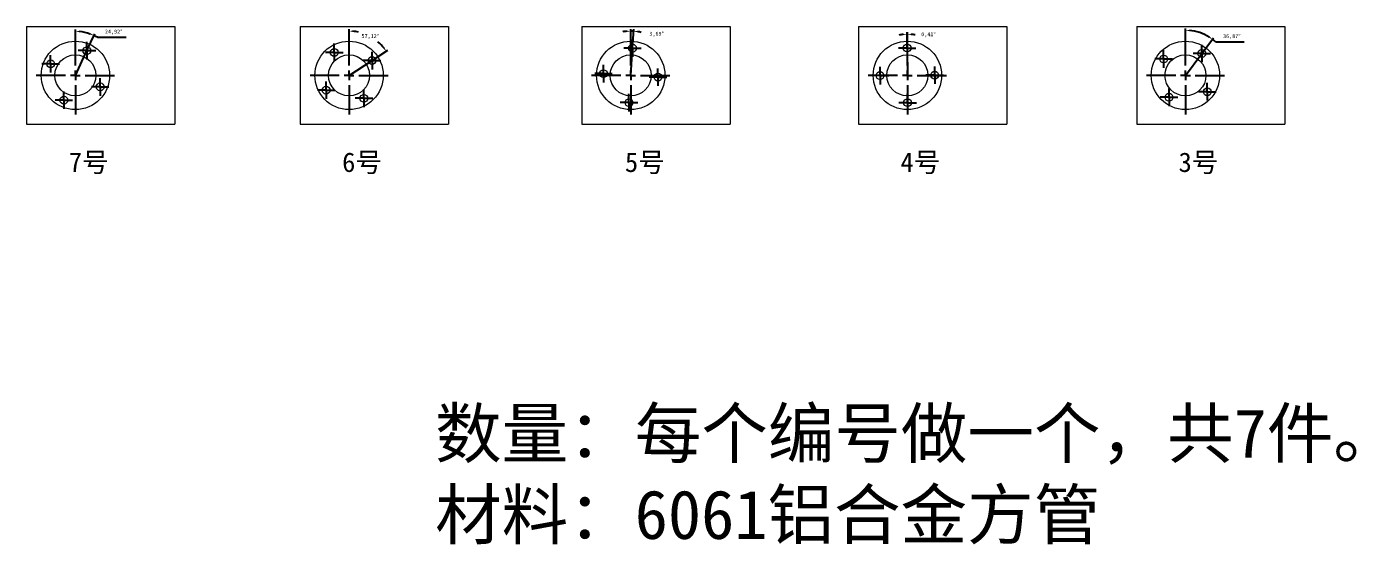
# Model space of a CAD drawing. Header units: millimetres. Extents: x -757 to 398, y 497 to 773.
# Drawn here: x -757 to -76, y 497 to 762 of the extents above; entities that cross this region are included whole.
import ezdxf

# ---------------------------------------------------------------- set-up
doc = ezdxf.new("R2010")
doc.units = ezdxf.units.MM
doc.header["$PDSIZE"] = -1
doc.layers.add('10', color=7, linetype='Continuous')
doc.dimstyles.new('ISO-25', dxfattribs={"dimtxt": 2.5, "dimasz": 2.5, "dimexe": 1.25, "dimexo": 0.625, "dimtad": 1, "dimtxsty": 'Standard', "dimcen": 2.5, "dimadec": 0, "dimazin": 0, "dimtfac": 1, "dimtmove": 0, "dimatfit": 3, "dimfxl": 1, "dimarcsym": 0})

# ---------------------------------------------------------------- blocks, each defined once
blk = doc.blocks.new('SW_CENTERMARKSYMBOL_0')
at = {"layer": '10', "color": 0}
for p, q in [((0, 5), (0, 20.025)), ((-5, 0), (-20.025, 0)), ((0, 0), (-2.5, 0)), ((0, 0), (0, 2.5)), ((0, 0), (0, -2.5)), ((0, 0), (2.5, 0)), ((5, 0), (20.025, 0)), ((0, -5), (0, -20.025))]:
    blk.add_line(p, q, dxfattribs=at)
blk = doc.blocks.new('SW_CENTERMARKSYMBOL_1')
at = {"layer": '10', "color": 0}
for p, q in [((-2.5, 0), (-4.5, 0)), ((0, 0), (-2.5, 0)), ((0, 2.5), (0, 4.5)), ((0, 0), (0, 2.5)), ((0, 0), (0, -2.5)), ((0, 0), (2.5, 0)), ((2.5, 0), (4.5, 0)), ((0, -2.5), (0, -4.5))]:
    blk.add_line(p, q, dxfattribs=at)
blk = doc.blocks.new('SW_CENTERMARKSYMBOL_2')
at = {"layer": '10', "color": 0}
for p, q in [((-2.5, 0), (-4.5, 0)), ((0, 0), (-2.5, 0)), ((0, 2.5), (0, 4.5)), ((0, 0), (0, 2.5)), ((0, 0), (0, -2.5)), ((0, 0), (2.5, 0)), ((2.5, 0), (4.5, 0)), ((0, -2.5), (0, -4.5))]:
    blk.add_line(p, q, dxfattribs=at)
blk = doc.blocks.new('SW_CENTERMARKSYMBOL_3')
at = {"layer": '10', "color": 0}
for p, q in [((-2.5, 0), (-4.5, 0)), ((0, 0), (-2.5, 0)), ((0, 2.5), (0, 4.5)), ((0, 0), (0, 2.5)), ((0, 0), (0, -2.5)), ((0, 0), (2.5, 0)), ((2.5, 0), (4.5, 0)), ((0, -2.5), (0, -4.5))]:
    blk.add_line(p, q, dxfattribs=at)
blk = doc.blocks.new('SW_CENTERMARKSYMBOL_4')
at = {"layer": '10', "color": 0}
for p, q in [((-2.5, 0), (-4.5, 0)), ((0, 0), (-2.5, 0)), ((0, 2.5), (0, 4.5)), ((0, 0), (0, 2.5)), ((0, 0), (0, -2.5)), ((0, 0), (2.5, 0)), ((2.5, 0), (4.5, 0)), ((0, -2.5), (0, -4.5))]:
    blk.add_line(p, q, dxfattribs=at)
blk = doc.blocks.new('SW_CENTERMARKSYMBOL_5')
at = {"layer": '10', "color": 0}
for p, q in [((0, 5), (0, 20.025)), ((-5, 0), (-20.025, 0)), ((0, 0), (-2.5, 0)), ((0, 0), (0, 2.5)), ((0, 0), (0, -2.5)), ((0, 0), (2.5, 0)), ((5, 0), (20.025, 0)), ((0, -5), (0, -20.025))]:
    blk.add_line(p, q, dxfattribs=at)
blk = doc.blocks.new('SW_CENTERMARKSYMBOL_6')
at = {"layer": '10', "color": 0}
for p, q in [((-2.5, 0), (-4.5, 0)), ((0, 0), (-2.5, 0)), ((0, 2.5), (0, 4.5)), ((0, 0), (0, 2.5)), ((0, 0), (0, -2.5)), ((0, 0), (2.5, 0)), ((2.5, 0), (4.5, 0)), ((0, -2.5), (0, -4.5))]:
    blk.add_line(p, q, dxfattribs=at)
blk = doc.blocks.new('SW_CENTERMARKSYMBOL_7')
at = {"layer": '10', "color": 0}
for p, q in [((-2.5, 0), (-4.5, 0)), ((0, 0), (-2.5, 0)), ((0, 2.5), (0, 4.5)), ((0, 0), (0, 2.5)), ((0, 0), (0, -2.5)), ((0, 0), (2.5, 0)), ((2.5, 0), (4.5, 0)), ((0, -2.5), (0, -4.5))]:
    blk.add_line(p, q, dxfattribs=at)
blk = doc.blocks.new('SW_CENTERMARKSYMBOL_8')
at = {"layer": '10', "color": 0}
for p, q in [((-2.5, 0), (-4.5, 0)), ((0, 0), (-2.5, 0)), ((0, 2.5), (0, 4.5)), ((0, 0), (0, 2.5)), ((0, 0), (0, -2.5)), ((0, 0), (2.5, 0)), ((2.5, 0), (4.5, 0)), ((0, -2.5), (0, -4.5))]:
    blk.add_line(p, q, dxfattribs=at)
blk = doc.blocks.new('SW_CENTERMARKSYMBOL_9')
at = {"layer": '10', "color": 0}
for p, q in [((-2.5, 0), (-4.5, 0)), ((0, 0), (-2.5, 0)), ((0, 2.5), (0, 4.5)), ((0, 0), (0, 2.5)), ((0, 0), (0, -2.5)), ((0, 0), (2.5, 0)), ((2.5, 0), (4.5, 0)), ((0, -2.5), (0, -4.5))]:
    blk.add_line(p, q, dxfattribs=at)
blk = doc.blocks.new('*D34')
at = {"color": 3, "lineweight": -2, "transparency": 16777216}
for p, q in [((-163.12, 757.35), (-163.12, 761.41)), ((-154.72, 748.52), (-148.67, 756.59)), ((-147.72, 754.52), (-133.01, 754.52))]:
    blk.add_line(p, q, dxfattribs=at)
for start, end in [(58.09546, 85.03464), (48.16475, 53.1301)]:
    blk.add_arc((-163.12, 737.32), 23.09, start, end, dxfattribs=at)
at = {"color": 3, "transparency": 16777216}
for points in [[(-161.13, 759.99), (-161.11, 760.65), (-163.12, 760.41)], [(-150.73, 757.19), (-151.11, 756.64), (-149.27, 755.79)]]:
    blk.add_solid(points, dxfattribs=at)
at = {"layer": 'Defpoints', "color": 0, "transparency": 16777216}
for p in [(-163.12, 757.35), (-158.2, 759.88), (-154.72, 748.52), (-163.12, 742.32), (-163.12, 737.32)]:
    blk.add_point(p, dxfattribs=at)
at = {"color": 3, "transparency": 16777216, "insert": (-139.36, 757.21), "char_height": 2, "attachment_point": 5}
blk.add_mtext('36,87°', dxfattribs=at)
blk = doc.blocks.new('*D38')
at = {"color": 3, "lineweight": -2, "transparency": 16777216}
for p, q in [((-305.74, 751.32), (-305.8, 759.42)), ((-305.64, 757.35), (-305.64, 759.42))]:
    blk.add_line(p, q, dxfattribs=at)
for start, end in [(95.84243, 101.27559), (90, 90.40926), (79.13367, 84.56683)]:
    blk.add_arc((-305.64, 737.32), 21.1, start, end, dxfattribs=at)
at = {"color": 3, "transparency": 16777216}
for points in [[(-307.8, 758.64), (-307.77, 757.98), (-305.79, 758.42)], [(-303.66, 757.99), (-303.62, 758.66), (-305.64, 758.42)]]:
    blk.add_solid(points, dxfattribs=at)
at = {"layer": 'Defpoints', "color": 0, "transparency": 16777216}
for p in [(-305.74, 758.42), (-305.64, 757.35), (-305.74, 751.32), (-305.64, 742.32), (-305.64, 737.32)]:
    blk.add_point(p, dxfattribs=at)
at = {"color": 3, "transparency": 16777216, "insert": (-294.82, 758.13), "char_height": 2, "attachment_point": 5}
blk.add_mtext('0,41°', dxfattribs=at)
blk = doc.blocks.new('*D40')
at = {"color": 3, "lineweight": -2, "transparency": 16777216}
for p, q in [((-447.41, 757.35), (-447.41, 761)), ((-446.51, 751.29), (-445.89, 760.95))]:
    blk.add_line(p, q, dxfattribs=at)
for start, end in [(95.05345, 100.1069), (86.31416, 90), (76.20726, 81.26071)]:
    blk.add_arc((-447.41, 737.32), 22.68, start, end, dxfattribs=at)
at = {"color": 3, "transparency": 16777216}
for points in [[(-449.42, 760.25), (-449.39, 759.58), (-447.41, 760)], [(-444, 759.41), (-443.93, 760.07), (-445.95, 759.96)]]:
    blk.add_solid(points, dxfattribs=at)
at = {"layer": 'Defpoints', "color": 0, "transparency": 16777216}
for p in [(-447.41, 757.35), (-446.92, 760), (-446.51, 751.29), (-447.41, 742.32), (-447.41, 737.32)]:
    blk.add_point(p, dxfattribs=at)
at = {"color": 3, "transparency": 16777216, "insert": (-434.16, 758.42), "char_height": 2, "attachment_point": 5}
blk.add_mtext('3,69°', dxfattribs=at)
blk = doc.blocks.new('*D41')
at = {"color": 3, "lineweight": -2, "transparency": 16777216}
for p, q in [((-591.75, 757.35), (-591.75, 761.01)), ((-579.99, 744.92), (-571.85, 750.18))]:
    blk.add_line(p, q, dxfattribs=at)
for start, end in [(77.72449, 84.94829), (37.93006, 49.44057)]:
    blk.add_arc((-591.75, 737.32), 22.69, start, end, dxfattribs=at)
at = {"color": 3, "transparency": 16777216}
for points in [[(-589.77, 759.59), (-589.74, 760.26), (-591.75, 760.01)], [(-573.58, 751.46), (-574.12, 751.08), (-572.69, 749.64)]]:
    blk.add_solid(points, dxfattribs=at)
at = {"layer": 'Defpoints', "color": 0, "transparency": 16777216}
for p in [(-591.75, 757.35), (-577.76, 755.18), (-579.99, 744.92), (-591.75, 742.32), (-591.75, 737.32)]:
    blk.add_point(p, dxfattribs=at)
at = {"color": 3, "transparency": 16777216, "insert": (-580.9, 757.25), "char_height": 2, "attachment_point": 5}
blk.add_mtext('57,12°', dxfattribs=at)
blk = doc.blocks.new('*D42')
at = {"color": 3, "lineweight": -2, "transparency": 16777216}
for p, q in [((-732.02, 757.35), (-732.02, 760.86)), ((-726.12, 750.02), (-722.1, 758.67)), ((-720.74, 756.84), (-706.03, 756.84))]:
    blk.add_line(p, q, dxfattribs=at)
for start, end in [(70.16064, 84.91454), (59.98973, 65.07519)]:
    blk.add_arc((-732.02, 737.32), 22.54, start, end, dxfattribs=at)
at = {"color": 3, "transparency": 16777216}
for points in [[(-730.03, 759.44), (-730, 760.11), (-732.02, 759.86)], [(-724.24, 758.83), (-724.49, 758.21), (-722.52, 757.76)]]:
    blk.add_solid(points, dxfattribs=at)
at = {"layer": 'Defpoints', "color": 0, "transparency": 16777216}
for p in [(-732.02, 757.35), (-728.76, 759.62), (-726.12, 750.02), (-732.02, 742.32), (-732.02, 737.32)]:
    blk.add_point(p, dxfattribs=at)
at = {"color": 3, "transparency": 16777216, "insert": (-712.39, 759.53), "char_height": 2, "attachment_point": 5}
blk.add_mtext('24,92°', dxfattribs=at)

msp = doc.modelspace()

# ---------------------------------------------------------------- linework, layer by layer
at = {"color": 7, "linetype": 'Continuous', "lineweight": 15}
for p, q in [((-757.017, 762.32), (-757.017, 712.32)), ((-757.017, 762.32), (-681.017, 762.32)), ((-681.017, 762.32), (-681.017, 712.32)), ((-616.751, 762.32), (-616.751, 712.32)), ((-616.751, 762.32), (-540.751, 762.32)), ((-540.751, 762.32), (-540.751, 712.32)), ((-472.409, 762.32), (-472.409, 712.32)), ((-472.409, 762.32), (-396.409, 762.32)), ((-396.409, 762.32), (-396.409, 712.32)), ((-330.639, 762.32), (-330.639, 712.32)), ((-330.639, 762.32), (-254.639, 762.32)), ((-254.639, 762.32), (-254.639, 712.32)), ((-188.118, 762.32), (-188.118, 712.32)), ((-188.118, 762.32), (-112.118, 762.32)), ((-112.118, 762.32), (-112.118, 712.32)), ((-757.017, 712.32), (-681.017, 712.32)), ((-616.751, 712.32), (-540.751, 712.32)), ((-472.409, 712.32), (-396.409, 712.32)), ((-330.639, 712.32), (-254.639, 712.32)), ((-188.118, 712.32), (-112.118, 712.32))]:
    msp.add_line(p, q, dxfattribs=at)
at = {"color": 40, "true_color": 0xf8d731}
for p, q in [((-732.017, 737.32), (-726.117, 750.016)), ((-447.409, 737.32), (-446.509, 751.291)), ((-305.739, 751.32), (-305.639, 737.32)), ((-591.751, 737.32), (-579.993, 744.92)), ((-163.118, 737.32), (-154.718, 748.52))]:
    msp.add_line(p, q, dxfattribs=at)
at = {"color": 7, "linetype": 'Continuous', "lineweight": 15}
for centre, radius in [((-732.017, 737.32), 17.525), ((-726.117, 750.016), 2), ((-591.751, 737.32), 17.525), ((-599.351, 749.078), 2), ((-447.409, 737.32), 17.525), ((-446.509, 751.291), 2), ((-305.639, 737.32), 17.525), ((-305.739, 751.32), 2), ((-163.118, 737.32), 17.525), ((-154.718, 748.52), 2), ((-744.714, 743.22), 2), ((-732.017, 737.32), 10.525), ((-591.751, 737.32), 10.525), ((-579.993, 744.92), 2), ((-447.409, 737.32), 10.525), ((-305.639, 737.32), 10.525), ((-174.318, 745.72), 2), ((-163.118, 737.32), 10.525), ((-461.38, 738.22), 2), ((-433.438, 736.42), 2), ((-319.638, 737.22), 2), ((-291.639, 737.42), 2), ((-719.321, 731.42), 2), ((-603.508, 729.72), 2), ((-151.918, 728.92), 2), ((-737.917, 724.624), 2), ((-584.151, 725.563), 2), ((-448.309, 723.349), 2), ((-305.539, 723.321), 2), ((-171.518, 726.12), 2)]:
    msp.add_circle(centre, radius, dxfattribs=at)

# ---------------------------------------------------------------- block references
at = {"layer": '10', "color": 242, "true_color": 0xcd2027}
for name, p in [('SW_CENTERMARKSYMBOL_0', (-732.017, 737.32)), ('SW_CENTERMARKSYMBOL_5', (-732.017, 737.32)), ('SW_CENTERMARKSYMBOL_0', (-591.751, 737.32)), ('SW_CENTERMARKSYMBOL_5', (-591.751, 737.32)), ('SW_CENTERMARKSYMBOL_0', (-447.409, 737.32)), ('SW_CENTERMARKSYMBOL_5', (-447.409, 737.32)), ('SW_CENTERMARKSYMBOL_0', (-305.639, 737.32)), ('SW_CENTERMARKSYMBOL_5', (-305.639, 737.32)), ('SW_CENTERMARKSYMBOL_0', (-163.118, 737.32)), ('SW_CENTERMARKSYMBOL_5', (-163.118, 737.32)), ('SW_CENTERMARKSYMBOL_4', (-726.117, 750.016)), ('SW_CENTERMARKSYMBOL_9', (-726.117, 750.016)), ('SW_CENTERMARKSYMBOL_1', (-599.351, 749.078)), ('SW_CENTERMARKSYMBOL_6', (-599.351, 749.078)), ('SW_CENTERMARKSYMBOL_4', (-446.509, 751.291)), ('SW_CENTERMARKSYMBOL_9', (-446.509, 751.291)), ('SW_CENTERMARKSYMBOL_4', (-305.739, 751.32)), ('SW_CENTERMARKSYMBOL_9', (-305.739, 751.32)), ('SW_CENTERMARKSYMBOL_1', (-174.318, 745.72)), ('SW_CENTERMARKSYMBOL_6', (-174.318, 745.72)), ('SW_CENTERMARKSYMBOL_4', (-154.718, 748.52)), ('SW_CENTERMARKSYMBOL_9', (-154.718, 748.52)), ('SW_CENTERMARKSYMBOL_1', (-744.714, 743.22)), ('SW_CENTERMARKSYMBOL_6', (-744.714, 743.22)), ('SW_CENTERMARKSYMBOL_4', (-579.993, 744.92)), ('SW_CENTERMARKSYMBOL_9', (-579.993, 744.92)), ('SW_CENTERMARKSYMBOL_1', (-461.38, 738.22)), ('SW_CENTERMARKSYMBOL_6', (-461.38, 738.22)), ('SW_CENTERMARKSYMBOL_3', (-433.438, 736.42)), ('SW_CENTERMARKSYMBOL_8', (-433.438, 736.42)), ('SW_CENTERMARKSYMBOL_1', (-319.638, 737.22)), ('SW_CENTERMARKSYMBOL_6', (-319.638, 737.22)), ('SW_CENTERMARKSYMBOL_3', (-291.639, 737.42)), ('SW_CENTERMARKSYMBOL_8', (-291.639, 737.42)), ('SW_CENTERMARKSYMBOL_3', (-719.321, 731.42)), ('SW_CENTERMARKSYMBOL_8', (-719.321, 731.42)), ('SW_CENTERMARKSYMBOL_2', (-603.508, 729.72)), ('SW_CENTERMARKSYMBOL_7', (-603.508, 729.72)), ('SW_CENTERMARKSYMBOL_3', (-584.151, 725.563)), ('SW_CENTERMARKSYMBOL_8', (-584.151, 725.563)), ('SW_CENTERMARKSYMBOL_2', (-171.518, 726.12)), ('SW_CENTERMARKSYMBOL_7', (-171.518, 726.12)), ('SW_CENTERMARKSYMBOL_3', (-151.918, 728.92)), ('SW_CENTERMARKSYMBOL_8', (-151.918, 728.92)), ('SW_CENTERMARKSYMBOL_2', (-737.917, 724.624)), ('SW_CENTERMARKSYMBOL_7', (-737.917, 724.624)), ('SW_CENTERMARKSYMBOL_2', (-448.309, 723.349)), ('SW_CENTERMARKSYMBOL_7', (-448.309, 723.349)), ('SW_CENTERMARKSYMBOL_2', (-305.539, 723.321)), ('SW_CENTERMARKSYMBOL_7', (-305.539, 723.321))]:
    msp.add_blockref(name, p, dxfattribs=at)

# ---------------------------------------------------------------- texts
at = {"attachment_point": 1}
for s, width, heights, insert, char_height in [('\\A1;{\\fSimSun|b0|i0|c134|p2;7号}', 27.51352, [17.7], (-735.376, 697.812), 10), ('\\A1;{\\fSimSun|b0|i0|c134|p2;6号}', 27.51352, [17.7], (-595.318, 697.812), 10), ('\\A1;{\\fSimSun|b0|i0|c134|p2;5号}', 27.51352, [17.7], (-450.388, 697.812), 10), ('\\A1;{\\fSimSun|b0|i0|c134|p2;4号}', 27.51352, [17.7], (-309.183, 697.812), 10), ('\\A1;{\\fSimSun|b0|i0|c134|p2;3号}', 27.51352, [17.7], (-166.667, 697.812), 10), ('\\A1;{\\fSimSun|b0|i0|c134|p2;数量：每个编号做一个，共7件。\\P材料：6061铝合金方管}', 532.63912, [101.573], (-547.65, 566.446), 25)]:
    msp.add_mtext_dynamic_manual_height_columns(s, width=width, gutter_width=17.5, heights=heights, dxfattribs=dict(at, insert=insert, char_height=char_height))

# ---------------------------------------------------------------- dimensions: what is measured, and where the dimension line sits
for base, line1, line2, picture, middle in [((-728.76, 759.624), ((-732.017, 737.32), (-726.117, 750.016)), ((-732.017, 742.32), (-732.017, 757.345)), '*D42', (-712.386, 759.53)), ((-577.755, 755.181), ((-591.751, 737.32), (-579.993, 744.92)), ((-591.751, 742.32), (-591.751, 757.345)), '*D41', (-580.902, 757.25)), ((-158.204, 759.877), ((-163.118, 737.32), (-154.718, 748.52)), ((-163.118, 742.32), (-163.118, 757.345)), '*D34', (-139.363, 757.211))]:
    dim = msp.add_angular_dim_2l(base=base, line1=line1, line2=line2, dimstyle='ISO-25', override={"dimtxt": 2, "dimasz": 2, "dimexe": 1, "dimexo": 0, "dimgap": 1.524, "dimtih": 1, "dimtoh": 1, "dimzin": 0, "dimclrd": 3, "dimclre": 3, "dimclrt": 3, "dimadec": 2, "dimtzin": 0})
    dim.commit()
    dim.dimension.update_dxf_attribs({"geometry": picture, "text_midpoint": middle})
for base, line1, line2, picture, middle in [((-446.923, 759.998), ((-447.409, 737.32), (-446.509, 751.291)), ((-447.409, 742.32), (-447.409, 757.345)), '*D40', (-434.16, 755.732)), ((-305.739, 758.419), ((-305.639, 742.32), (-305.639, 757.345)), ((-305.739, 751.32), (-305.639, 737.32)), '*D38', (-294.822, 755.436))]:
    dim = msp.add_angular_dim_2l(base=base, line1=line1, line2=line2, dimstyle='ISO-25', override={"dimtxt": 2, "dimasz": 2, "dimexe": 1, "dimexo": 0, "dimgap": 1.524, "dimtih": 1, "dimtoh": 1, "dimzin": 0, "dimclrd": 3, "dimclre": 3, "dimclrt": 3, "dimadec": 2, "dimtzin": 0})
    dim.commit()
    dim.dimension.update_dxf_attribs({"geometry": picture, "text_midpoint": middle, "dimtype": 162})

doc.saveas('drawing.dxf')
